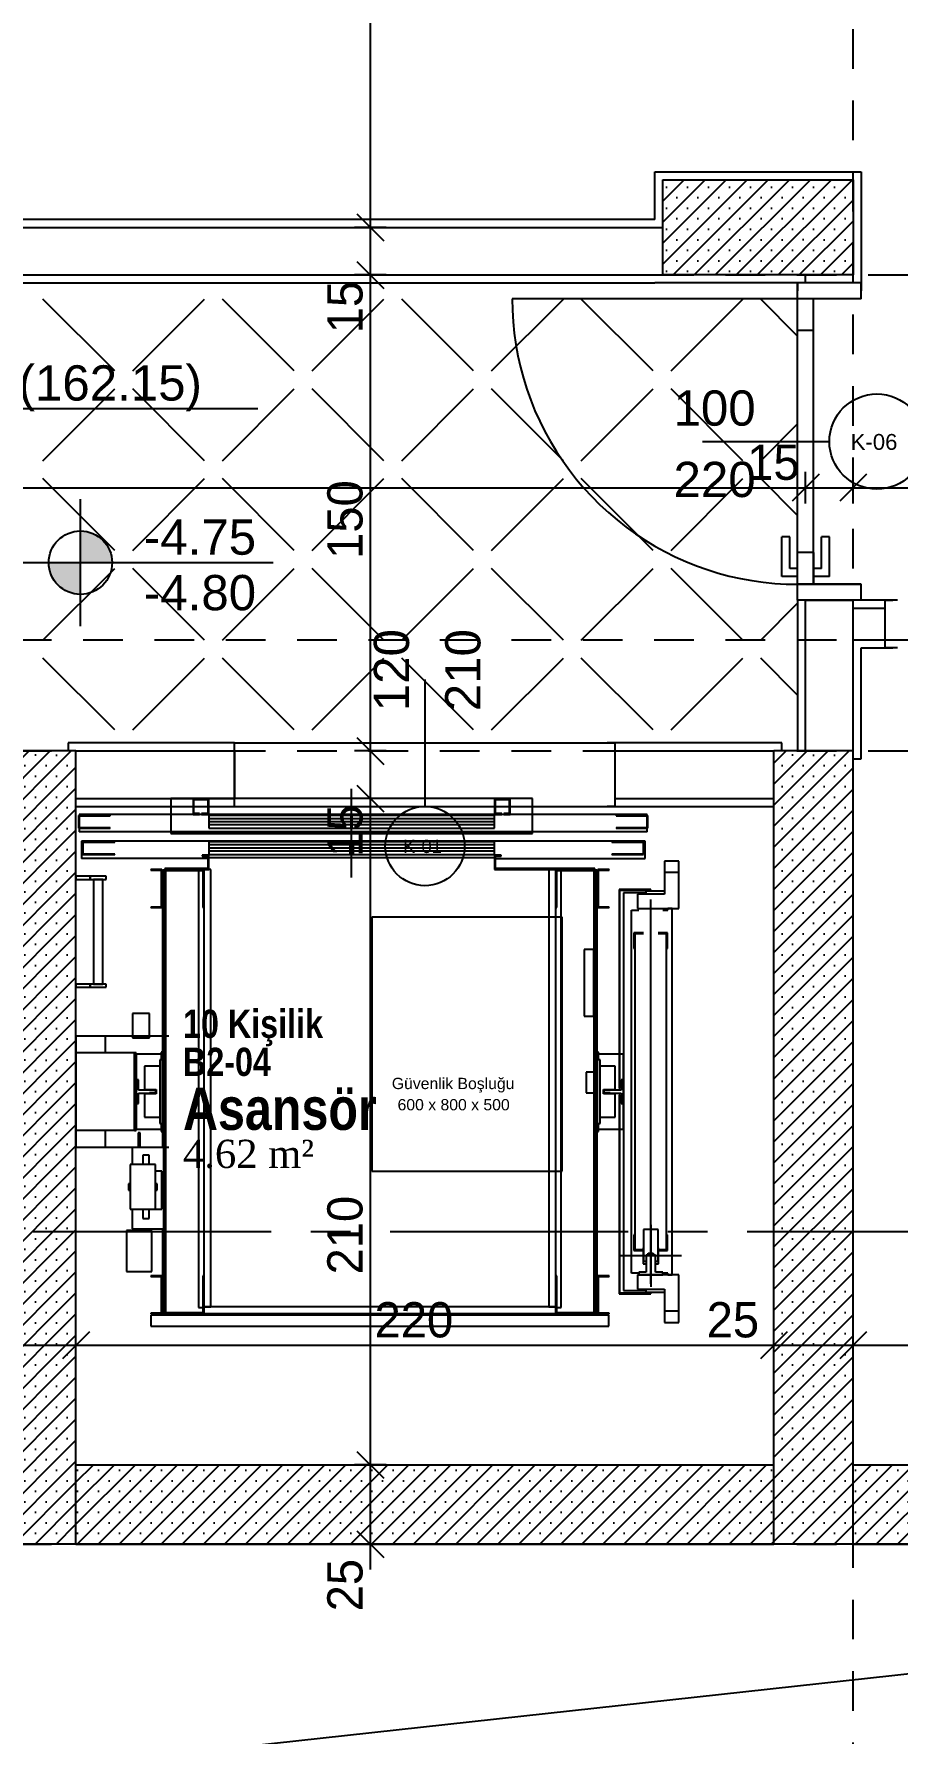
# Model space of a CAD drawing. Header units: metres. Extents: x -220 to 294, y -29 to 18.
# Drawn here: x -133.52 to -130.79, y -0.8 to 4.56 of the extents above; entities that cross this region are included whole.
import ezdxf

# ---------------------------------------------------------------- set-up
doc = ezdxf.new("R2010")
doc.units = ezdxf.units.M
doc.header["$MEASUREMENT"] = 0
doc.linetypes.add('CENTER2', pattern=[1.125, 0.75, -0.125, 0.125, -0.125])
doc.linetypes.add('HIDDEN2', pattern=[0.1875, 0.125, -0.0625])
for name, color, linetype in [('Aks', 7, 'Continuous'), ('Cizgi', 7, 'Continuous'), ('Duvar', 7, 'Continuous'), ('Kapi_Pencere', 7, 'Continuous'), ('Kolon', 7, 'Continuous'), ('Kot', 7, 'Continuous'), ('Mahal', 7, 'Continuous'), ('Merdiven', 7, 'Continuous'), ('Olculendirme', 7, 'Continuous'), ('Panel', 7, 'Continuous'), ('Standart', 7, 'Continuous'), ('Tarama', 7, 'Continuous')]:
    doc.layers.add(name, color=color, linetype=linetype)
doc.styles.add('arial unicode ms_1_0', font='ARIALUNI.ttf', dxfattribs={"height": 0.2})
doc.styles.add('arial_1_18', font='arial.ttf', dxfattribs={"height": 0.2})
doc.styles.add('comic sans ms_1_18', font='comic.ttf', dxfattribs={"height": 0.2})
doc.styles.add('swis721 cn btbold_1_18', font='swisscb.ttf', dxfattribs={"height": 0.2})
doc.styles.add('times new roman tur_1_18', font='times.ttf', dxfattribs={"height": 0.2})

msp = doc.modelspace()

# ---------------------------------------------------------------- hatches: boundary and pattern name
at = {"layer": 'Kolon', "linetype": 'Continuous', "lineweight": -3}
h = msp.add_hatch(dxfattribs=at)
h.set_pattern_fill('SACNCR', color=47, scale=0.5, style=0)
h.paths.add_polyline_path([(-131.533, 3.8), (-131.533, 4.1), (-130.933, 4.1), (-130.933, 3.8)])
at = {"layer": 'Kot', "linetype": 'Continuous', "lineweight": -3}
for points in [[(-133.2689, 2.8933), (-133.2695, 2.9045), (-133.2714, 2.9155), (-133.2745, 2.9263), (-133.2788, 2.9367), (-133.2842, 2.9465), (-133.2907, 2.9556), (-133.2982, 2.964), (-133.3066, 2.9714), (-133.3157, 2.9779), (-133.3255, 2.9834), (-133.3359, 2.9877), (-133.3467, 2.9908), (-133.3577, 2.9926), (-133.3689, 2.9933), (-133.3689, 2.8933)], [(-133.4689, 2.8933), (-133.4683, 2.8821), (-133.4664, 2.871), (-133.4633, 2.8602), (-133.459, 2.8499), (-133.4536, 2.8401), (-133.4471, 2.8309), (-133.4396, 2.8226), (-133.4313, 2.8151), (-133.4221, 2.8086), (-133.4123, 2.8032), (-133.4019, 2.7989), (-133.3912, 2.7958), (-133.3801, 2.7939), (-133.3689, 2.7933), (-133.3689, 2.8933)]]:
    msp.add_hatch(color=216, dxfattribs=at).paths.add_polyline_path(points)
at = {"layer": 'Panel', "linetype": 'Continuous', "lineweight": -3}
h = msp.add_hatch(dxfattribs=at)
h.set_pattern_fill('SACNCR', color=59, scale=0.5, style=0)
h.paths.add_polyline_path([(-133.633, -0.2), (-133.633, 2.3), (-133.383, 2.3), (-133.383, -0.2)])
h = msp.add_hatch(dxfattribs=at)
h.set_pattern_fill('SACNCR', color=59, scale=0.5, style=0)
h.paths.add_polyline_path([(-131.183, -0.2), (-131.183, 2.3), (-130.933, 2.3), (-130.933, -0.2)])
h = msp.add_hatch(dxfattribs=at)
h.set_pattern_fill('SACNCR', color=59, scale=0.5, style=0)
h.paths.add_polyline_path([(-131.183, -0.2), (-133.383, -0.2), (-133.383, 0.05), (-131.183, 0.05)])
h = msp.add_hatch(dxfattribs=at)
h.set_pattern_fill('SACNCR', color=59, scale=0.5, style=0)
h.paths.add_polyline_path([(-127.0342, -0.2), (-130.933, -0.2), (-130.933, 0.05), (-127.0342, 0.05)])

# ---------------------------------------------------------------- linework, layer by layer
at = {"layer": 'Aks', "color": 248, "linetype": 'HIDDEN2', "lineweight": -3}
for points in [[(-130.933, -3.65), (-130.933, 8.5)], [(-144.6105, 3.8), (-122.0698, 3.8)], [(-144.6105, 2.65), (-122.0739, 2.65)], [(-144.6105, 2.3), (-122.0752, 2.3)], [(-144.6105, -0.2), (-122.0842, -0.2)]]:
    msp.add_lwpolyline(points, dxfattribs=at)
at = {"layer": 'Cizgi', "color": 1, "linetype": 'Continuous', "lineweight": -3}
msp.add_lwpolyline([(-141.6342, -1.8), (-127.0342, -0.2)], dxfattribs=at)
at = {"layer": 'Duvar', "color": 187, "linetype": 'Continuous', "lineweight": -3}
for points in [[(-131.5581, 3.975), (-135.6579, 3.975)], [(-135.6579, 3.775), (-131.5581, 3.775)], [(-131.108, 3.775), (-131.108, 3.75)], [(-130.908, 3.775), (-130.908, 3.75)], [(-131.108, 2.775), (-131.108, 2.8)], [(-130.908, 2.775), (-130.908, 2.8)], [(-131.108, 2.775), (-131.108, 2.3)], [(-130.833, 2.775), (-130.908, 2.775)], [(-130.833, 2.775), (-130.808, 2.775)], [(-130.908, 2.275), (-130.908, 2.625)], [(-130.908, 2.625), (-130.833, 2.625)], [(-130.833, 2.625), (-130.808, 2.625)], [(-132.883, 2.325), (-133.408, 2.325)], [(-133.408, 2.325), (-133.408, 2.3)], [(-132.883, 2.325), (-132.858, 2.325)], [(-131.683, 2.325), (-131.708, 2.325)], [(-131.158, 2.325), (-131.683, 2.325)], [(-131.158, 2.3), (-131.158, 2.325)], [(-130.933, 2.275), (-130.908, 2.275)], [(-133.383, 2.125), (-132.883, 2.125)], [(-132.883, 2.125), (-132.858, 2.125)], [(-131.683, 2.125), (-131.708, 2.125)], [(-131.683, 2.125), (-131.183, 2.125)]]:
    msp.add_lwpolyline(points, dxfattribs=at)
at = {"layer": 'Duvar', "color": 166, "linetype": 'Continuous', "lineweight": -3}
for points in [[(-135.683, 3.95), (-131.533, 3.95)], [(-135.683, 3.8), (-131.533, 3.8)], [(-131.083, 3.775), (-131.083, 3.8)], [(-130.933, 3.775), (-131.083, 3.775)], [(-130.933, 3.775), (-130.933, 3.8)], [(-131.083, 2.3), (-131.083, 2.775)], [(-131.083, 2.775), (-130.933, 2.775)], [(-130.933, 2.75), (-130.933, 2.775)], [(-130.933, 2.75), (-130.833, 2.75)], [(-130.833, 2.75), (-130.833, 2.65)], [(-130.933, 2.3), (-130.933, 2.65)], [(-130.933, 2.65), (-130.833, 2.65)], [(-133.383, 2.3), (-132.883, 2.3)], [(-132.883, 2.3), (-132.883, 2.15)], [(-131.683, 2.3), (-131.183, 2.3)], [(-131.683, 2.15), (-131.683, 2.3)], [(-133.383, 2.15), (-132.883, 2.15)], [(-131.683, 2.15), (-131.183, 2.15)]]:
    msp.add_lwpolyline(points, dxfattribs=at)
at = {"layer": 'Kapi_Pencere', "color": 98, "linetype": 'Continuous', "lineweight": -3}
for points in [[(-131.108, 3.725), (-131.108, 3.775)], [(-130.908, 3.775), (-131.108, 3.775)], [(-130.908, 3.725), (-130.908, 3.775)], [(-132.008, 3.725), (-132.0073, 3.6888)], [(-131.108, 3.725), (-132.008, 3.725)], [(-131.058, 3.725), (-131.108, 3.725)], [(-131.108, 3.625), (-131.108, 3.725)], [(-130.908, 3.725), (-131.108, 3.725)], [(-130.908, 3.725), (-131.058, 3.725)], [(-131.058, 3.625), (-131.058, 3.725)], [(-132.0073, 3.6888), (-132.0051, 3.6526)], [(-132.0051, 3.6526), (-132.0014, 3.6165)], [(-132.0014, 3.6165), (-131.9963, 3.5806)], [(-131.108, 2.925), (-131.108, 3.625)], [(-131.058, 3.625), (-131.108, 3.625)], [(-131.058, 2.925), (-131.058, 3.625)], [(-131.9963, 3.5806), (-131.9898, 3.545)], [(-131.9898, 3.545), (-131.9818, 3.5096)], [(-131.9818, 3.5096), (-131.9725, 3.4746)], [(-131.9725, 3.4746), (-131.9617, 3.44)], [(-131.9617, 3.44), (-131.9495, 3.4059)], [(-131.9495, 3.4059), (-131.936, 3.3722)], [(-131.936, 3.3722), (-131.9211, 3.3392)], [(-131.9211, 3.3392), (-131.9049, 3.3067)], [(-131.9049, 3.3067), (-131.8874, 3.275)], [(-131.8874, 3.275), (-131.8687, 3.244)], [(-131.408, 3.275), (-131.008, 3.275)], [(-131.8687, 3.244), (-131.8487, 3.2137)], [(-131.8487, 3.2137), (-131.8275, 3.1843)], [(-131.8275, 3.1843), (-131.8051, 3.1558)], [(-131.8051, 3.1558), (-131.7817, 3.1282)], [(-131.7817, 3.1282), (-131.7571, 3.1015)], [(-131.7571, 3.1015), (-131.7314, 3.0759)], [(-131.7314, 3.0759), (-131.7048, 3.0513)], [(-131.7048, 3.0513), (-131.6772, 3.0279)], [(-131.6772, 3.0279), (-131.6487, 3.0055)], [(-131.6487, 3.0055), (-131.6193, 2.9843)], [(-131.6193, 2.9843), (-131.589, 2.9643)], [(-131.589, 2.9643), (-131.558, 2.9456)], [(-131.558, 2.9456), (-131.5262, 2.9281)], [(-131.158, 2.875), (-131.158, 2.975)], [(-131.133, 2.975), (-131.158, 2.975)], [(-131.133, 2.875), (-131.133, 2.975)], [(-131.008, 2.975), (-131.033, 2.975)], [(-131.033, 2.875), (-131.033, 2.975)], [(-131.008, 2.875), (-131.008, 2.975)], [(-131.5262, 2.9281), (-131.4938, 2.9119)], [(-131.4938, 2.9119), (-131.4608, 2.897)], [(-131.4608, 2.897), (-131.4271, 2.8835)], [(-131.108, 2.875), (-131.108, 2.925)], [(-131.058, 2.925), (-131.108, 2.925)], [(-131.108, 2.825), (-131.108, 2.925)], [(-131.058, 2.875), (-131.058, 2.925)], [(-131.058, 2.925), (-131.058, 2.825)], [(-131.4271, 2.8835), (-131.393, 2.8713)], [(-131.393, 2.8713), (-131.3584, 2.8605)], [(-131.3584, 2.8605), (-131.3234, 2.8512)], [(-131.3234, 2.8512), (-131.288, 2.8432)], [(-131.288, 2.8432), (-131.2524, 2.8367)], [(-131.158, 2.85), (-131.158, 2.875)], [(-131.133, 2.85), (-131.158, 2.85)], [(-131.108, 2.875), (-131.133, 2.875)], [(-131.108, 2.85), (-131.133, 2.85)], [(-131.108, 2.85), (-131.108, 2.875)], [(-131.108, 2.825), (-131.108, 2.85)], [(-131.058, 2.85), (-131.058, 2.875)], [(-131.033, 2.875), (-131.058, 2.875)], [(-131.058, 2.825), (-131.058, 2.85)], [(-131.033, 2.85), (-131.058, 2.85)], [(-131.008, 2.85), (-131.033, 2.85)], [(-131.008, 2.85), (-131.008, 2.875)], [(-131.2524, 2.8367), (-131.2165, 2.8316)], [(-131.2165, 2.8316), (-131.1804, 2.8279)], [(-131.1804, 2.8279), (-131.1442, 2.8257)], [(-131.1442, 2.8257), (-131.108, 2.825)], [(-131.108, 2.775), (-131.108, 2.825)], [(-131.058, 2.825), (-131.108, 2.825)], [(-131.108, 2.825), (-130.908, 2.825)], [(-130.908, 2.825), (-131.058, 2.825)], [(-130.908, 2.775), (-130.908, 2.825)], [(-130.908, 2.775), (-131.108, 2.775)], [(-130.793, 2.775), (-130.833, 2.775)], [(-130.833, 2.775), (-130.833, 2.625)], [(-130.793, 2.625), (-130.833, 2.625)], [(-132.283, 2.525), (-132.283, 2.125)], [(-132.883, 2.325), (-131.683, 2.325)], [(-132.883, 2.125), (-132.883, 2.325)], [(-131.683, 2.125), (-131.683, 2.325)], [(-132.883, 2.125), (-131.683, 2.125)]]:
    msp.add_lwpolyline(points, dxfattribs=at)
for centre, radius in [((-130.858, 3.275), 0.15), ((-132.283, 2), 0.125)]:
    msp.add_circle(centre, radius, dxfattribs=at)
at = {"layer": 'Kolon', "color": 187, "linetype": 'Continuous', "lineweight": -3}
for points in [[(-131.5581, 3.975), (-131.5581, 4.1251)], [(-131.5581, 4.1251), (-130.9079, 4.1251)], [(-130.9079, 4.1251), (-130.9079, 3.7749)], [(-131.5581, 3.7749), (-131.5581, 3.775)], [(-131.108, 3.7749), (-131.5581, 3.7749)], [(-130.9079, 3.7749), (-130.908, 3.7749)]]:
    msp.add_lwpolyline(points, dxfattribs=at)
at = {"layer": 'Kolon', "color": 177, "linetype": 'Continuous', "lineweight": -3}
for points in [[(-131.533, 3.8), (-131.533, 4.1)], [(-131.533, 4.1), (-130.933, 4.1)], [(-130.933, 4.1), (-130.933, 3.8)], [(-130.933, 3.8), (-131.533, 3.8)]]:
    msp.add_lwpolyline(points, dxfattribs=at)
at = {"layer": 'Kot', "color": 216, "linetype": 'Continuous', "lineweight": -3}
for points in [[(-133.8306, 3.3791), (-132.8097, 3.3791)], [(-133.3689, 2.6933), (-133.3689, 3.0933)], [(-133.5689, 2.8933), (-133.1689, 2.8933)], [(-133.1689, 2.8933), (-132.7609, 2.8933)]]:
    msp.add_lwpolyline(points, dxfattribs=at)
msp.add_circle((-133.3689, 2.8933), 0.1, dxfattribs=at)
at = {"layer": 'Merdiven', "color": 59, "linetype": 'Continuous', "lineweight": -3}
msp.add_lwpolyline([(-127.0342, -0.2), (-141.6342, -0.2)], dxfattribs=at)
at = {"layer": 'Olculendirme', "color": 47, "linetype": 'Continuous', "lineweight": -3}
for points in [[(-132.4547, -0.28), (-132.4547, 8.58)], [(-132.4047, 3.95), (-132.5047, 3.95)], [(-132.4047, 3.8), (-132.5047, 3.8)], [(-131.083, 3.0793), (-131.083, 3.1793)], [(-130.933, 3.0793), (-130.933, 3.1793)], [(-140.763, 3.1293), (-122.0166, 3.1293)], [(-132.4047, 2.3), (-132.5047, 2.3)], [(-132.4047, 2.15), (-132.5047, 2.15)], [(-133.383, 0.3766), (-133.383, 0.4766)], [(-131.183, 0.3766), (-131.183, 0.4766)], [(-130.933, 0.3766), (-130.933, 0.4766)], [(-140.763, 0.4266), (-122.0166, 0.4266)], [(-132.4047, 0.05), (-132.5047, 0.05)], [(-132.4047, -0.2), (-132.5047, -0.2)]]:
    msp.add_lwpolyline(points, dxfattribs=at)
at = {"layer": 'Olculendirme', "color": 59, "linetype": 'Continuous', "lineweight": -3}
for points in [[(-132.4972, 3.9924), (-132.4123, 3.9076)], [(-132.4972, 3.8424), (-132.4123, 3.7576)], [(-131.0406, 3.1717), (-131.1254, 3.0868)], [(-130.8906, 3.1717), (-130.9754, 3.0868)], [(-132.4972, 2.3424), (-132.4123, 2.2576)], [(-132.4972, 2.1924), (-132.4123, 2.1076)], [(-133.3406, 0.469), (-133.4254, 0.3842)], [(-131.1406, 0.469), (-131.2254, 0.3842)], [(-130.8906, 0.469), (-130.9754, 0.3842)], [(-132.4972, 0.0924), (-132.4123, 0.0076)], [(-132.4972, -0.1576), (-132.4123, -0.2424)]]:
    msp.add_lwpolyline(points, dxfattribs=at)
at = {"layer": 'Panel', "color": 177, "linetype": 'Continuous', "lineweight": -3}
for points in [[(-133.383, 2.3), (-133.633, 2.3)], [(-133.383, -0.2), (-133.383, 2.3)], [(-130.933, 2.3), (-131.183, 2.3)], [(-131.183, -0.2), (-131.183, 2.3)], [(-130.933, -0.2), (-130.933, 2.3)], [(-133.383, 0.05), (-131.183, 0.05)], [(-130.933, 0.05), (-127.0342, 0.05)], [(-133.383, -0.2), (-133.633, -0.2)], [(-133.383, -0.2), (-131.183, -0.2)], [(-130.933, -0.2), (-131.183, -0.2)], [(-130.933, -0.2), (-127.0342, -0.2)]]:
    msp.add_lwpolyline(points, dxfattribs=at)
at = {"layer": 'Standart', "color": 47, "linetype": 'Continuous', "lineweight": -3}
for points in [[(-131.944, 2.15), (-133.084, 2.15)], [(-133.084, 2.15), (-133.084, 2.04)], [(-133.014, 2.15), (-133.014, 2.1)], [(-132.964, 2.15), (-133.014, 2.15)], [(-133.011, 2.103), (-133.011, 2.147)], [(-133.011, 2.147), (-132.967, 2.147)], [(-132.967, 2.147), (-132.967, 2.103)], [(-132.964, 2.1), (-132.964, 2.15)], [(-132.514, 1.901), (-132.514, 2.18)], [(-132.064, 2.15), (-132.064, 2.1)], [(-132.014, 2.15), (-132.064, 2.15)], [(-132.061, 2.103), (-132.061, 2.147)], [(-132.061, 2.147), (-132.017, 2.147)], [(-132.017, 2.147), (-132.017, 2.103)], [(-132.014, 2.1), (-132.014, 2.15)], [(-131.944, 2.04), (-131.944, 2.15)], [(-133.2749, 2.096), (-133.3749, 2.096)], [(-133.3749, 2.096), (-133.3749, 2.057)], [(-133.3739, 2.095), (-133.2749, 2.095)], [(-133.3739, 2.058), (-133.3739, 2.095)], [(-133.3729, 2.1), (-133.3729, 2.045)], [(-131.582, 2.1), (-133.3729, 2.1)], [(-133.2749, 2.095), (-133.2749, 2.096)], [(-133.014, 2.1), (-132.994, 2.1)], [(-132.994, 2.103), (-133.011, 2.103)], [(-132.994, 2.1), (-132.994, 2.103)], [(-132.987, 2.103), (-132.987, 2.1)], [(-132.967, 2.103), (-132.987, 2.103)], [(-132.987, 2.1), (-132.964, 2.1)], [(-132.515, 2.096), (-132.9639, 2.096)], [(-132.9639, 2.096), (-132.9639, 2.057)], [(-132.515, 2.057), (-132.515, 2.096)], [(-132.064, 2.096), (-132.5129, 2.096)], [(-132.5129, 2.096), (-132.5129, 2.057)], [(-132.064, 2.1), (-132.041, 2.1)], [(-132.064, 2.057), (-132.064, 2.096)], [(-132.041, 2.103), (-132.061, 2.103)], [(-132.041, 2.1), (-132.041, 2.103)], [(-132.034, 2.103), (-132.034, 2.1)], [(-132.017, 2.103), (-132.034, 2.103)], [(-132.034, 2.1), (-132.014, 2.1)], [(-131.58, 2.096), (-131.68, 2.096)], [(-131.68, 2.096), (-131.68, 2.095)], [(-131.68, 2.095), (-131.581, 2.095)], [(-131.582, 2.045), (-131.582, 2.1)], [(-131.581, 2.095), (-131.581, 2.058)], [(-131.58, 2.057), (-131.58, 2.096)], [(-133.3749, 2.057), (-133.2749, 2.057)], [(-133.2749, 2.058), (-133.3739, 2.058)], [(-131.582, 2.045), (-133.3729, 2.045)], [(-133.2749, 2.057), (-133.2749, 2.058)], [(-133.084, 2.04), (-131.944, 2.04)], [(-132.515, 2.0862), (-132.964, 2.0862)], [(-132.515, 2.0765), (-132.964, 2.0765)], [(-132.515, 2.0667), (-132.964, 2.0667)], [(-132.9639, 2.057), (-132.515, 2.057)], [(-132.064, 2.0862), (-132.513, 2.0862)], [(-132.064, 2.0765), (-132.513, 2.0765)], [(-132.064, 2.0667), (-132.513, 2.0667)], [(-132.5129, 2.057), (-132.064, 2.057)], [(-131.581, 2.058), (-131.68, 2.058)], [(-131.68, 2.058), (-131.68, 2.057)], [(-131.68, 2.057), (-131.58, 2.057)], [(-133.3659, 2.015), (-133.3659, 1.961)], [(-131.589, 2.015), (-133.3659, 2.015)], [(-133.2609, 2.0135), (-133.3609, 2.0135)], [(-133.3609, 2.0135), (-133.3609, 1.9735)], [(-133.3599, 2.0125), (-133.2609, 2.0125)], [(-133.3599, 1.9745), (-133.3599, 2.0125)], [(-133.2609, 2.0125), (-133.2609, 2.0135)], [(-132.508, 2.0035), (-132.964, 2.0035)], [(-132.508, 1.9935), (-132.964, 1.9935)], [(-132.508, 1.9835), (-132.964, 1.9835)], [(-132.508, 2.0135), (-132.9639, 2.0135)], [(-132.9639, 2.0135), (-132.9639, 1.9735)], [(-132.064, 2.0035), (-132.52, 2.0035)], [(-132.064, 1.9935), (-132.52, 1.9935)], [(-132.064, 1.9835), (-132.52, 1.9835)], [(-132.064, 2.0135), (-132.5199, 2.0135)], [(-132.5199, 2.0135), (-132.5199, 1.9735)], [(-132.508, 1.9735), (-132.508, 2.0135)], [(-132.064, 1.9735), (-132.064, 2.0135)], [(-131.594, 2.0135), (-131.694, 2.0135)], [(-131.694, 2.0135), (-131.694, 2.0125)], [(-131.694, 2.0125), (-131.595, 2.0125)], [(-131.595, 2.0125), (-131.595, 1.9745)], [(-131.594, 1.9735), (-131.594, 2.0135)], [(-131.589, 1.961), (-131.589, 2.015)], [(-132.967, 1.961), (-133.3659, 1.961)], [(-133.3609, 1.9735), (-133.2609, 1.9735)], [(-133.2609, 1.9745), (-133.3599, 1.9745)], [(-133.2609, 1.9735), (-133.2609, 1.9745)], [(-132.967, 1.929), (-133.103, 1.929)], [(-133.103, 1.929), (-133.103, 0.523)], [(-132.964, 1.9715), (-132.9855, 1.9715)], [(-132.9855, 1.9715), (-132.9855, 1.9685)], [(-132.9855, 1.9685), (-132.967, 1.9685)], [(-132.967, 1.9685), (-132.967, 1.929)], [(-132.964, 1.926), (-132.964, 1.9715)], [(-132.064, 1.9625), (-132.964, 1.9625)], [(-132.9639, 1.9735), (-132.508, 1.9735)], [(-132.5199, 1.9735), (-132.064, 1.9735)], [(-132.0425, 1.9715), (-132.064, 1.9715)], [(-132.064, 1.9715), (-132.064, 1.926)], [(-132.061, 1.9685), (-132.0425, 1.9685)], [(-132.061, 1.929), (-132.061, 1.9685)], [(-132.061, 1.961), (-131.589, 1.961)], [(-131.75, 1.929), (-132.061, 1.929)], [(-132.0425, 1.9685), (-132.0425, 1.9715)], [(-131.747, 1.929), (-131.75, 1.929)], [(-131.75, 1.929), (-131.75, 0.526)], [(-131.75, 1.926), (-131.75, 1.929)], [(-131.747, 0.523), (-131.747, 1.929)], [(-131.595, 1.9745), (-131.694, 1.9745)], [(-131.694, 1.9745), (-131.694, 1.9735)], [(-131.694, 1.9735), (-131.594, 1.9735)], [(-131.483, 1.953), (-131.528, 1.953)], [(-131.528, 1.953), (-131.528, 1.917)], [(-131.483, 1.917), (-131.483, 1.953)], [(-133.383, 1.905), (-133.383, 1.895)], [(-133.338, 1.905), (-133.383, 1.905)], [(-133.383, 1.895), (-133.338, 1.895)], [(-133.288, 1.905), (-133.338, 1.905)], [(-133.338, 1.905), (-133.338, 1.895)], [(-133.338, 1.895), (-133.338, 1.905)], [(-133.338, 1.895), (-133.288, 1.895)], [(-133.298, 1.895), (-133.328, 1.895)], [(-133.328, 1.895), (-133.328, 1.565)], [(-133.298, 1.565), (-133.298, 1.895)], [(-133.288, 1.895), (-133.288, 1.905)], [(-133.1125, 1.926), (-133.1475, 1.926)], [(-133.1475, 1.926), (-133.1475, 1.924)], [(-133.1475, 1.924), (-133.1145, 1.924)], [(-133.1145, 1.924), (-133.1145, 1.808)], [(-133.1125, 1.806), (-133.1125, 1.926)], [(-133.107, 1.924), (-133.11, 1.924)], [(-133.11, 1.924), (-133.11, 1.05)], [(-133.107, 1.05), (-133.107, 1.924)], [(-133.103, 1.924), (-133.107, 1.924)], [(-133.107, 1.924), (-133.107, 1.05)], [(-133.1, 1.926), (-132.964, 1.926)], [(-133.1, 0.526), (-133.1, 1.926)], [(-132.98, 1.926), (-133.1, 1.926)], [(-133.1, 1.926), (-133.1, 1.923)], [(-133.1, 1.923), (-132.983, 1.923)], [(-132.997, 1.923), (-132.997, 0.546)], [(-132.983, 1.923), (-132.983, 1.806)], [(-132.98, 1.806), (-132.98, 1.926)], [(-132.958, 1.926), (-132.98, 1.926)], [(-132.98, 1.926), (-132.98, 0.548)], [(-132.958, 0.548), (-132.958, 1.926)], [(-132.064, 1.926), (-131.75, 1.926)], [(-131.87, 1.926), (-131.892, 1.926)], [(-131.892, 1.926), (-131.892, 0.548)], [(-131.87, 1.926), (-131.87, 1.806)], [(-131.75, 1.926), (-131.87, 1.926)], [(-131.87, 0.548), (-131.87, 1.926)], [(-131.867, 1.806), (-131.867, 1.923)], [(-131.867, 1.923), (-131.75, 1.923)], [(-131.853, 0.546), (-131.853, 1.923)], [(-131.75, 1.923), (-131.75, 1.926)], [(-131.743, 1.924), (-131.747, 1.924)], [(-131.74, 1.924), (-131.743, 1.924)], [(-131.743, 1.924), (-131.743, 0.528)], [(-131.743, 0.528), (-131.743, 1.924)], [(-131.74, 0.528), (-131.74, 1.924)], [(-131.7375, 1.926), (-131.7375, 1.806)], [(-131.7025, 1.926), (-131.7375, 1.926)], [(-131.7355, 1.808), (-131.7355, 1.924)], [(-131.7355, 1.924), (-131.7025, 1.924)], [(-131.7025, 1.924), (-131.7025, 1.926)], [(-131.483, 1.917), (-131.528, 1.917)], [(-131.528, 1.917), (-131.528, 1.848)], [(-131.483, 1.917), (-131.528, 1.917)], [(-131.528, 1.917), (-131.528, 1.848)], [(-131.483, 1.803), (-131.483, 1.917)], [(-131.483, 1.803), (-131.483, 1.917)], [(-131.571, 1.863), (-131.671, 1.863)], [(-131.671, 1.863), (-131.671, 1.236)], [(-131.669, 1.861), (-131.571, 1.861)], [(-131.669, 1.236), (-131.669, 1.861)], [(-131.587, 1.853), (-131.657, 1.853)], [(-131.657, 1.853), (-131.657, 0.599)], [(-131.528, 1.848), (-131.613, 1.848)], [(-131.613, 1.848), (-131.613, 1.803)], [(-131.528, 1.848), (-131.613, 1.848)], [(-131.613, 1.848), (-131.613, 1.803)], [(-131.528, 1.858), (-131.587, 1.858)], [(-131.587, 1.858), (-131.587, 1.848)], [(-131.571, 1.861), (-131.571, 1.863)], [(-131.571, 0.62), (-131.571, 1.832)], [(-133.1145, 1.808), (-133.1475, 1.808)], [(-133.1475, 1.808), (-133.1475, 1.806)], [(-133.1475, 1.806), (-133.1125, 1.806)], [(-132.983, 1.806), (-132.98, 1.806)], [(-131.85, 1.776), (-132.45, 1.776)], [(-132.45, 1.776), (-132.45, 0.976)], [(-131.87, 1.806), (-131.867, 1.806)], [(-131.85, 0.976), (-131.85, 1.776)], [(-131.7375, 1.806), (-131.7025, 1.806)], [(-131.7025, 1.808), (-131.7355, 1.808)], [(-131.7025, 1.806), (-131.7025, 1.808)], [(-131.632, 1.798), (-131.6085, 1.798)], [(-131.632, 0.654), (-131.632, 1.798)], [(-131.613, 1.803), (-131.483, 1.803)], [(-131.613, 1.803), (-131.483, 1.803)], [(-131.5335, 1.798), (-131.517, 1.798)], [(-131.504, 1.803), (-131.517, 1.803)], [(-131.517, 1.798), (-131.517, 1.803)], [(-131.504, 0.649), (-131.504, 1.803)], [(-131.594, 1.727), (-131.624, 1.727)], [(-131.624, 1.727), (-131.624, 1.677)], [(-131.621, 1.724), (-131.594, 1.724)], [(-131.621, 1.677), (-131.621, 1.724)], [(-131.595, 1.723), (-131.621, 1.723)], [(-131.621, 1.723), (-131.621, 0.729)], [(-131.518, 1.727), (-131.548, 1.727)], [(-131.548, 1.724), (-131.521, 1.724)], [(-131.521, 1.723), (-131.547, 1.723)], [(-131.521, 1.724), (-131.521, 1.677)], [(-131.521, 0.729), (-131.521, 1.723)], [(-131.518, 1.677), (-131.518, 1.727)], [(-131.75, 1.674), (-131.781, 1.674)], [(-131.781, 1.674), (-131.781, 1.464)], [(-131.75, 1.464), (-131.75, 1.674)], [(-131.624, 1.677), (-131.621, 1.677)], [(-131.521, 1.677), (-131.518, 1.677)], [(-133.383, 1.565), (-133.383, 1.555)], [(-133.338, 1.565), (-133.383, 1.565)], [(-133.383, 1.555), (-133.338, 1.555)], [(-133.288, 1.565), (-133.338, 1.565)], [(-133.338, 1.565), (-133.338, 1.555)], [(-133.338, 1.555), (-133.338, 1.565)], [(-133.338, 1.555), (-133.288, 1.555)], [(-133.328, 1.565), (-133.298, 1.565)], [(-133.288, 1.555), (-133.288, 1.565)], [(-133.205, 1.472), (-133.205, 1.396)], [(-133.151, 1.472), (-133.205, 1.472)], [(-133.151, 1.396), (-133.151, 1.472)], [(-131.781, 1.464), (-131.75, 1.464)], [(-133.09, 1.401), (-133.383, 1.401)], [(-133.383, 1.401), (-133.383, 1.051)], [(-133.29, 1.3485), (-133.29, 1.401)], [(-133.205, 1.396), (-133.151, 1.396)], [(-133.198, 1.3485), (-133.383, 1.3485)], [(-133.198, 1.1035), (-133.198, 1.3485)], [(-133.193, 1.3485), (-133.198, 1.3485)], [(-133.198, 1.3485), (-133.198, 1.1035)], [(-133.193, 1.1035), (-133.193, 1.3485)], [(-133.114, 1.344), (-133.193, 1.344)], [(-133.193, 1.344), (-133.193, 1.2635)], [(-133.11, 1.351), (-133.114, 1.351)], [(-133.114, 1.351), (-133.114, 1.326)], [(-131.736, 1.351), (-131.74, 1.351)], [(-131.736, 1.326), (-131.736, 1.351)], [(-131.671, 1.344), (-131.736, 1.344)], [(-131.657, 1.344), (-131.669, 1.344)], [(-131.657, 1.2635), (-131.657, 1.344)], [(-133.119, 1.306), (-133.167, 1.306)], [(-133.167, 1.306), (-133.167, 1.233)], [(-133.11, 1.326), (-133.119, 1.326)], [(-133.119, 1.326), (-133.119, 1.126)], [(-133.11, 1.333), (-133.111, 1.333)], [(-133.111, 1.333), (-133.111, 1.119)], [(-131.745, 1.288), (-131.775, 1.288)], [(-131.775, 1.288), (-131.775, 1.222)], [(-131.745, 1.288), (-131.775, 1.288)], [(-131.775, 1.288), (-131.775, 1.222)], [(-131.739, 1.31), (-131.745, 1.31)], [(-131.745, 1.31), (-131.745, 1.142)], [(-131.739, 1.31), (-131.745, 1.31)], [(-131.745, 1.31), (-131.745, 1.142)], [(-131.739, 1.333), (-131.74, 1.333)], [(-131.731, 1.326), (-131.74, 1.326)], [(-131.739, 1.119), (-131.739, 1.333)], [(-131.739, 1.142), (-131.739, 1.31)], [(-131.739, 1.142), (-131.739, 1.31)], [(-131.731, 1.126), (-131.731, 1.326)], [(-131.683, 1.306), (-131.731, 1.306)], [(-131.683, 1.233), (-131.683, 1.306)], [(-133.193, 1.2635), (-133.193, 1.1885)], [(-133.186, 1.2635), (-133.193, 1.2635)], [(-133.186, 1.231), (-133.186, 1.2635)], [(-133.167, 1.233), (-133.13, 1.233)], [(-133.151, 1.233), (-133.151, 1.231)], [(-133.13, 1.233), (-133.13, 1.219)], [(-131.72, 1.219), (-131.72, 1.233)], [(-131.72, 1.233), (-131.683, 1.233)], [(-131.699, 1.231), (-131.699, 1.233)], [(-131.671, 1.236), (-131.669, 1.236)], [(-131.657, 1.2635), (-131.664, 1.2635)], [(-131.664, 1.2635), (-131.664, 1.231)], [(-131.657, 1.1885), (-131.657, 1.2635)], [(-133.193, 1.1885), (-133.186, 1.1885)], [(-133.193, 1.1885), (-133.193, 1.108)], [(-133.131, 1.231), (-133.186, 1.231)], [(-133.186, 1.221), (-133.131, 1.221)], [(-133.186, 1.1885), (-133.186, 1.221)], [(-133.13, 1.219), (-133.167, 1.219)], [(-133.167, 1.219), (-133.167, 1.146)], [(-133.151, 1.231), (-133.131, 1.231)], [(-133.151, 1.221), (-133.151, 1.219)], [(-133.131, 1.221), (-133.151, 1.221)], [(-133.131, 1.221), (-133.131, 1.231)], [(-133.131, 1.231), (-133.131, 1.221)], [(-131.775, 1.222), (-131.745, 1.222)], [(-131.775, 1.222), (-131.745, 1.222)], [(-131.683, 1.219), (-131.72, 1.219)], [(-131.664, 1.231), (-131.719, 1.231)], [(-131.719, 1.231), (-131.719, 1.221)], [(-131.719, 1.221), (-131.719, 1.231)], [(-131.719, 1.231), (-131.699, 1.231)], [(-131.719, 1.221), (-131.664, 1.221)], [(-131.699, 1.221), (-131.719, 1.221)], [(-131.699, 1.219), (-131.699, 1.221)], [(-131.683, 1.146), (-131.683, 1.219)], [(-131.669, 1.216), (-131.671, 1.216)], [(-131.671, 1.216), (-131.671, 0.589)], [(-131.669, 0.591), (-131.669, 1.216)], [(-131.664, 1.221), (-131.664, 1.1885)], [(-131.664, 1.1885), (-131.657, 1.1885)], [(-131.657, 1.108), (-131.657, 1.1885)], [(-133.167, 1.146), (-133.119, 1.146)], [(-133.119, 1.126), (-133.11, 1.126)], [(-133.114, 1.126), (-133.114, 1.101)], [(-131.745, 1.142), (-131.739, 1.142)], [(-131.745, 1.142), (-131.739, 1.142)], [(-131.74, 1.126), (-131.731, 1.126)], [(-131.736, 1.101), (-131.736, 1.126)], [(-131.731, 1.146), (-131.683, 1.146)], [(-133.198, 1.1035), (-133.383, 1.1035)], [(-133.29, 1.051), (-133.29, 1.1035)], [(-133.198, 1.1035), (-133.193, 1.1035)], [(-133.193, 1.108), (-133.114, 1.108)], [(-133.181, 1.096), (-133.187, 1.096)], [(-133.187, 1.096), (-133.187, 1.05)], [(-133.181, 1.05), (-133.181, 1.096)], [(-133.114, 1.101), (-133.11, 1.101)], [(-133.111, 1.119), (-133.11, 1.119)], [(-131.74, 1.119), (-131.739, 1.119)], [(-131.74, 1.101), (-131.736, 1.101)], [(-131.736, 1.108), (-131.671, 1.108)], [(-131.669, 1.108), (-131.657, 1.108)], [(-133.383, 1.051), (-133.09, 1.051)], [(-133.106, 1.05), (-133.206, 1.05)], [(-133.206, 1.05), (-133.206, 0.996)], [(-133.172, 1.026), (-133.172, 1.0184)], [(-133.152, 1.026), (-133.172, 1.026)], [(-133.172, 1.0184), (-133.172, 0.9967)], [(-133.152, 1.0184), (-133.152, 1.026)], [(-133.152, 0.9967), (-133.152, 1.0184)], [(-133.106, 0.794), (-133.106, 1.05)], [(-133.132, 0.996), (-133.212, 0.996)], [(-133.212, 0.996), (-133.212, 0.856)], [(-133.172, 0.9967), (-133.172, 0.996)], [(-133.152, 0.996), (-133.152, 0.9967)], [(-133.132, 0.856), (-133.132, 0.996)], [(-133.112, 0.976), (-133.132, 0.976)], [(-133.112, 0.856), (-133.112, 0.976)], [(-132.45, 0.976), (-131.85, 0.976)], [(-133.217, 0.936), (-133.217, 0.9352)], [(-133.212, 0.936), (-133.217, 0.936)], [(-133.217, 0.9352), (-133.217, 0.9331)], [(-133.217, 0.9331), (-133.217, 0.9298)], [(-133.217, 0.9298), (-133.217, 0.926)], [(-133.217, 0.926), (-133.217, 0.9222)], [(-133.217, 0.9222), (-133.217, 0.9189)], [(-133.217, 0.9189), (-133.217, 0.9168)], [(-133.217, 0.9168), (-133.217, 0.916)], [(-133.217, 0.916), (-133.212, 0.916)], [(-133.127, 0.936), (-133.132, 0.936)], [(-133.132, 0.916), (-133.127, 0.916)], [(-133.127, 0.9352), (-133.127, 0.936)], [(-133.127, 0.9331), (-133.127, 0.9352)], [(-133.127, 0.9298), (-133.127, 0.9331)], [(-133.127, 0.926), (-133.127, 0.9298)], [(-133.127, 0.9222), (-133.127, 0.926)], [(-133.127, 0.9189), (-133.127, 0.9222)], [(-133.127, 0.9168), (-133.127, 0.9189)], [(-133.127, 0.916), (-133.127, 0.9168)], [(-133.212, 0.856), (-133.132, 0.856)], [(-133.206, 0.856), (-133.206, 0.794)], [(-133.172, 0.856), (-133.172, 0.8553)], [(-133.172, 0.8553), (-133.172, 0.8336)], [(-133.172, 0.8336), (-133.172, 0.826)], [(-133.172, 0.826), (-133.152, 0.826)], [(-133.152, 0.8553), (-133.152, 0.856)], [(-133.152, 0.8336), (-133.152, 0.8553)], [(-133.152, 0.826), (-133.152, 0.8336)], [(-133.132, 0.856), (-133.112, 0.856)], [(-131.571, 0.8065), (-131.571, 0.6105)], [(-133.144, 0.789), (-133.224, 0.789)], [(-133.224, 0.789), (-133.224, 0.659)], [(-133.206, 0.794), (-133.106, 0.794)], [(-133.187, 0.794), (-133.187, 0.789)], [(-133.181, 0.789), (-133.181, 0.794)], [(-133.144, 0.659), (-133.144, 0.789)], [(-133.11, 0.794), (-133.11, 0.528)], [(-133.107, 0.528), (-133.107, 0.794)], [(-133.107, 0.794), (-133.107, 0.528)], [(-131.624, 0.775), (-131.624, 0.725)], [(-131.621, 0.775), (-131.624, 0.775)], [(-131.621, 0.728), (-131.621, 0.775)], [(-131.548, 0.7915), (-131.594, 0.7915)], [(-131.594, 0.7915), (-131.594, 0.6915)], [(-131.548, 0.6915), (-131.548, 0.7915)], [(-131.521, 0.775), (-131.521, 0.728)], [(-131.518, 0.775), (-131.521, 0.775)], [(-131.518, 0.725), (-131.518, 0.775)], [(-131.4745, 0.7085), (-131.6675, 0.7085)], [(-131.624, 0.725), (-131.594, 0.725)], [(-131.621, 0.729), (-131.595, 0.729)], [(-131.594, 0.728), (-131.621, 0.728)], [(-131.594, 0.7335), (-131.595, 0.7335)], [(-131.595, 0.7335), (-131.595, 0.728)], [(-131.595, 0.725), (-131.595, 0.6835)], [(-131.556, 0.711), (-131.586, 0.711)], [(-131.586, 0.711), (-131.586, 0.657)], [(-131.579, 0.7175), (-131.563, 0.7175)], [(-131.579, 0.711), (-131.579, 0.7175)], [(-131.579, 0.715), (-131.563, 0.715)], [(-131.5745, 0.711), (-131.5745, 0.7135)], [(-131.5745, 0.7135), (-131.5675, 0.7135)], [(-131.5675, 0.7135), (-131.5675, 0.711)], [(-131.563, 0.7175), (-131.563, 0.711)], [(-131.556, 0.657), (-131.556, 0.711)], [(-131.547, 0.7335), (-131.548, 0.7335)], [(-131.521, 0.728), (-131.548, 0.728)], [(-131.548, 0.725), (-131.518, 0.725)], [(-131.547, 0.728), (-131.547, 0.7335)], [(-131.547, 0.729), (-131.521, 0.729)], [(-131.547, 0.6835), (-131.547, 0.725)], [(-133.224, 0.659), (-133.144, 0.659)], [(-133.1125, 0.646), (-133.1475, 0.646)], [(-133.1475, 0.646), (-133.1475, 0.644)], [(-133.1475, 0.644), (-133.1145, 0.644)], [(-133.1145, 0.644), (-133.1145, 0.528)], [(-133.1125, 0.526), (-133.1125, 0.646)], [(-132.98, 0.646), (-132.983, 0.646)], [(-132.983, 0.646), (-132.983, 0.529)], [(-132.98, 0.526), (-132.98, 0.646)], [(-131.867, 0.646), (-131.87, 0.646)], [(-131.87, 0.646), (-131.87, 0.526)], [(-131.867, 0.529), (-131.867, 0.646)], [(-131.7375, 0.646), (-131.7375, 0.526)], [(-131.7025, 0.646), (-131.7375, 0.646)], [(-131.7355, 0.528), (-131.7355, 0.644)], [(-131.7355, 0.644), (-131.7025, 0.644)], [(-131.7025, 0.644), (-131.7025, 0.646)], [(-131.6085, 0.654), (-131.632, 0.654)], [(-131.483, 0.649), (-131.613, 0.649)], [(-131.613, 0.649), (-131.613, 0.604)], [(-131.483, 0.649), (-131.613, 0.649)], [(-131.613, 0.649), (-131.613, 0.604)], [(-131.586, 0.657), (-131.6085, 0.657)], [(-131.6085, 0.657), (-131.6085, 0.649)], [(-131.6085, 0.649), (-131.5335, 0.649)], [(-131.595, 0.6835), (-131.586, 0.6835)], [(-131.594, 0.6915), (-131.586, 0.6915)], [(-131.556, 0.6915), (-131.548, 0.6915)], [(-131.556, 0.6835), (-131.547, 0.6835)], [(-131.5335, 0.657), (-131.556, 0.657)], [(-131.5335, 0.649), (-131.5335, 0.657)], [(-131.517, 0.654), (-131.5335, 0.654)], [(-131.517, 0.649), (-131.517, 0.654)], [(-131.517, 0.649), (-131.504, 0.649)], [(-131.483, 0.535), (-131.483, 0.649)], [(-131.483, 0.535), (-131.483, 0.649)], [(-131.571, 0.591), (-131.669, 0.591)], [(-131.657, 0.599), (-131.587, 0.599)], [(-131.613, 0.604), (-131.528, 0.604)], [(-131.613, 0.604), (-131.528, 0.604)], [(-131.587, 0.604), (-131.587, 0.594)], [(-131.587, 0.594), (-131.528, 0.594)], [(-131.571, 0.589), (-131.571, 0.591)], [(-131.528, 0.604), (-131.528, 0.535)], [(-131.528, 0.604), (-131.528, 0.535)], [(-132.997, 0.546), (-132.983, 0.546)], [(-132.98, 0.548), (-132.98, 0.526)], [(-131.87, 0.548), (-132.98, 0.548)], [(-132.98, 0.548), (-132.958, 0.548)], [(-131.892, 0.548), (-131.87, 0.548)], [(-131.87, 0.526), (-131.87, 0.548)], [(-131.867, 0.546), (-131.853, 0.546)], [(-131.671, 0.589), (-131.571, 0.589)], [(-133.1145, 0.528), (-133.1475, 0.528)], [(-133.1475, 0.528), (-133.1475, 0.526)], [(-133.1475, 0.526), (-133.1125, 0.526)], [(-131.703, 0.522), (-133.147, 0.522)], [(-133.147, 0.522), (-133.147, 0.487)], [(-133.147, 0.487), (-131.703, 0.487)], [(-133.11, 0.528), (-133.107, 0.528)], [(-133.107, 0.528), (-133.103, 0.528)], [(-133.103, 0.523), (-131.747, 0.523)], [(-132.983, 0.529), (-133.1, 0.529)], [(-133.1, 0.529), (-133.1, 0.526)], [(-131.75, 0.526), (-133.1, 0.526)], [(-133.1, 0.526), (-132.98, 0.526)], [(-133.094, 0.523), (-133.094, 0.522)], [(-132.98, 0.526), (-131.87, 0.526)], [(-131.87, 0.526), (-131.75, 0.526)], [(-131.75, 0.529), (-131.867, 0.529)], [(-131.756, 0.522), (-131.756, 0.523)], [(-131.75, 0.526), (-131.75, 0.529)], [(-131.747, 0.528), (-131.743, 0.528)], [(-131.743, 0.528), (-131.74, 0.528)], [(-131.7375, 0.526), (-131.7025, 0.526)], [(-131.7025, 0.528), (-131.7355, 0.528)], [(-131.703, 0.487), (-131.703, 0.522)], [(-131.7025, 0.526), (-131.7025, 0.528)], [(-131.528, 0.535), (-131.528, 0.499)], [(-131.528, 0.535), (-131.483, 0.535)], [(-131.528, 0.535), (-131.483, 0.535)], [(-131.528, 0.499), (-131.483, 0.499)], [(-131.483, 0.499), (-131.483, 0.535)]]:
    msp.add_lwpolyline(points, dxfattribs=at)
at = {"layer": 'Standart', "color": 250, "linetype": 'CENTER2', "lineweight": -3}
msp.add_lwpolyline([(-141.3924, 0.7855), (-121.483, 0.7855)], dxfattribs=at)
at = {"layer": 'Tarama', "color": 133, "linetype": 'Continuous', "lineweight": -3}
for points in [[(-133.2608, 3.4974), (-133.4871, 3.7237)], [(-133.2042, 3.4974), (-132.978, 3.7237)], [(-132.6951, 3.4974), (-132.9214, 3.7237)], [(-132.6385, 3.4974), (-132.4123, 3.7237)], [(-132.1294, 3.4974), (-132.3557, 3.7237)], [(-132.0729, 3.4974), (-131.8466, 3.7237)], [(-131.5637, 3.4974), (-131.79, 3.7237)], [(-131.5072, 3.4974), (-131.2809, 3.7237)], [(-131.108, 3.6073), (-131.2243, 3.7237)], [(-133.4871, 3.2146), (-133.2608, 3.4408)], [(-132.978, 3.2146), (-133.2042, 3.4408)], [(-132.9214, 3.2146), (-132.6951, 3.4408)], [(-132.4123, 3.2146), (-132.6385, 3.4408)], [(-132.3557, 3.2146), (-132.1294, 3.4408)], [(-131.8466, 3.2146), (-132.0729, 3.4408)], [(-131.79, 3.2146), (-131.5637, 3.4408)], [(-131.2809, 3.2146), (-131.5072, 3.4408)], [(-131.2243, 3.2146), (-131.108, 3.3309)], [(-133.2608, 2.9317), (-133.4871, 3.158)], [(-133.2042, 2.9317), (-132.978, 3.158)], [(-132.6951, 2.9317), (-132.9214, 3.158)], [(-132.6385, 2.9317), (-132.4123, 3.158)], [(-132.1294, 2.9317), (-132.3557, 3.158)], [(-132.0729, 2.9317), (-131.8466, 3.158)], [(-131.5637, 2.9317), (-131.79, 3.158)], [(-131.5072, 2.9317), (-131.2809, 3.158)], [(-131.108, 3.0417), (-131.2243, 3.158)], [(-133.4871, 2.6489), (-133.2608, 2.8751)], [(-132.978, 2.6489), (-133.2042, 2.8751)], [(-132.9214, 2.6489), (-132.6951, 2.8751)], [(-132.4123, 2.6489), (-132.6385, 2.8751)], [(-132.3557, 2.6489), (-132.1294, 2.8751)], [(-131.8466, 2.6489), (-132.0729, 2.8751)], [(-131.79, 2.6489), (-131.5637, 2.8751)], [(-131.2809, 2.6489), (-131.5072, 2.8751)], [(-131.2243, 2.6489), (-131.108, 2.7652)], [(-133.2608, 2.366), (-133.4871, 2.5923)], [(-133.2042, 2.366), (-132.978, 2.5923)], [(-132.6951, 2.366), (-132.9214, 2.5923)], [(-132.6385, 2.366), (-132.4123, 2.5923)], [(-132.1294, 2.366), (-132.3557, 2.5923)], [(-132.0729, 2.366), (-131.8466, 2.5923)], [(-131.5637, 2.366), (-131.79, 2.5923)], [(-131.5072, 2.366), (-131.2809, 2.5923)], [(-131.108, 2.476), (-131.2243, 2.5923)]]:
    msp.add_lwpolyline(points, dxfattribs=at)

# ---------------------------------------------------------------- texts
at = {"layer": 'Kapi_Pencere', "color": 98, "linetype": 'Continuous', "lineweight": -3, "style": 'arial_1_18'}
for s, height, p in [('100', 0.11111, (-131.4993, 3.325)), ('K-06', 0.05, (-130.941, 3.2488)), ('220', 0.11111, (-131.4993, 3.1)), ('K-01', 0.04167, (-132.3521, 1.9782))]:
    msp.add_text(s, height=height, dxfattribs=at).set_placement(p)
for s, p in [('120', (-132.333, 2.425)), ('210', (-132.108, 2.425))]:
    msp.add_text(s, height=0.11111, rotation=90, dxfattribs=at).set_placement(p)
at = {"layer": 'Kot', "color": 19, "linetype": 'Continuous', "lineweight": -3, "style": 'arial_1_18'}
for s, height, p in [('-4.80(162.15)', 0.111111, (-133.9177, 3.4041)), ('-4.75', 0.11111, (-133.1689, 2.9183)), ('-4.80', 0.11111, (-133.1689, 2.7433))]:
    msp.add_text(s, height=height, dxfattribs=at).set_placement(p)
at = {"layer": 'Mahal', "color": 15, "linetype": 'Continuous', "lineweight": -3, "style": 'swis721 cn btbold_1_18'}
for s, height, p in [('10 Kişilik', 0.08889, (-133.0456, 1.3956)), ('B2-04', 0.08889, (-133.0456, 1.2756)), ('Asansör', 0.13333, (-133.0456, 1.1056))]:
    msp.add_text(s, height=height, dxfattribs=at).set_placement(p)
at = {"layer": 'Mahal', "color": 38, "linetype": 'Continuous', "lineweight": -3, "style": 'times new roman tur_1_18'}
msp.add_text('4.62 m²', height=0.08889, dxfattribs=at).set_placement((-133.0456, 0.9856))
at = {"layer": 'Olculendirme', "color": 19, "linetype": 'Continuous', "lineweight": -3, "style": 'comic sans ms_1_18'}
for s, p in [('15', (-132.4797, 3.616)), ('150', (-132.4797, 2.9051)), ('15', (-132.4797, 1.966)), ('210', (-132.4797, 0.6499)), ('25', (-132.4797, -0.4118))]:
    msp.add_text(s, height=0.11111, rotation=90, dxfattribs=at).set_placement(p)
for s, p in [('15', (-131.267, 3.1543)), ('220', (-132.4418, 0.4516)), ('25', (-131.3948, 0.4516))]:
    msp.add_text(s, height=0.11111, dxfattribs=at).set_placement(p)
at = {"layer": 'Standart', "color": 47, "linetype": 'Continuous', "lineweight": -3, "style": 'arial unicode ms_1_0'}
for s, p in [('Güvenlik Boşluğu', (-132.3873, 1.2341)), ('600 x 800 x 500', (-132.3692, 1.1672))]:
    msp.add_text(s, height=0.035556, dxfattribs=at).set_placement(p)

doc.saveas('drawing.dxf')
